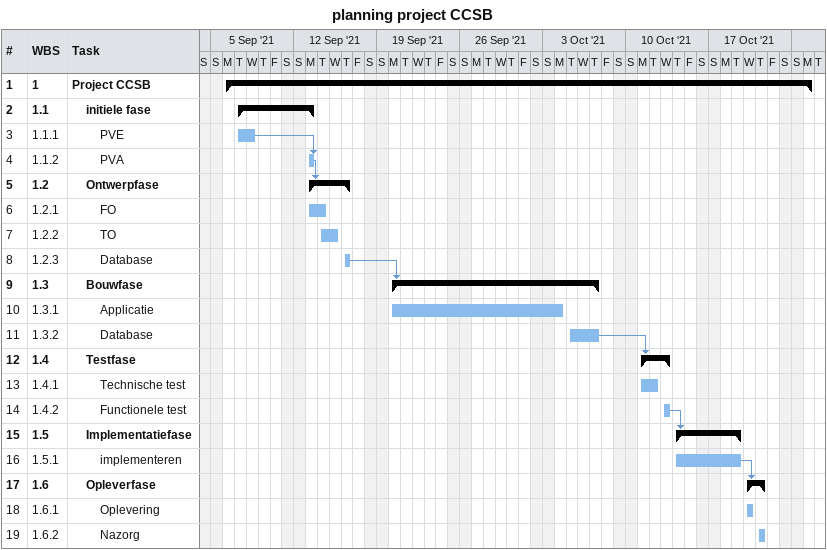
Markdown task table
planning project CCSB

| ID | WBS | Task | Start | Finish | Predecessors |
|---|---|---|---|---|---|
| 1 | 1 | **Project CCSB** | 2021-09-06 | 2021-10-25 |  |
| 2 | 1.1 | **initiele fase** | 2021-09-07 | 2021-09-13 |  |
| 3 | 1.1.1 | PVE | 2021-09-07 | 2021-09-08 |  |
| 4 | 1.1.2 | PVA | 2021-09-13 | 2021-09-13 | 3 |
| 5 | 1.2 | **Ontwerpfase** | 2021-09-13 | 2021-09-16 | 4 |
| 6 | 1.2.1 | FO | 2021-09-13 | 2021-09-14 |  |
| 7 | 1.2.2 | TO | 2021-09-14 | 2021-09-15 |  |
| 8 | 1.2.3 | Database | 2021-09-16 | 2021-09-16 |  |
| 9 | 1.3 | **Bouwfase** | 2021-09-20 | 2021-10-07 | 8 |
| 10 | 1.3.1 | Applicatie | 2021-09-20 | 2021-10-04 |  |
| 11 | 1.3.2 | Database | 2021-10-05 | 2021-10-07 |  |
| 12 | 1.4 | **Testfase** | 2021-10-11 | 2021-10-13 | 11 |
| 13 | 1.4.1 | Technische test | 2021-10-11 | 2021-10-12 |  |
| 14 | 1.4.2 | Functionele test | 2021-10-13 | 2021-10-13 |  |
| 15 | 1.5 | **Implementatiefase** | 2021-10-14 | 2021-10-19 | 14 |
| 16 | 1.5.1 | implementeren | 2021-10-14 | 2021-10-19 |  |
| 17 | 1.6 | **Opleverfase** | 2021-10-20 | 2021-10-21 | 16 |
| 18 | 1.6.1 | Oplevering | 2021-10-20 | 2021-10-20 |  |
| 19 | 1.6.2 | Nazorg | 2021-10-21 | 2021-10-21 |  |
